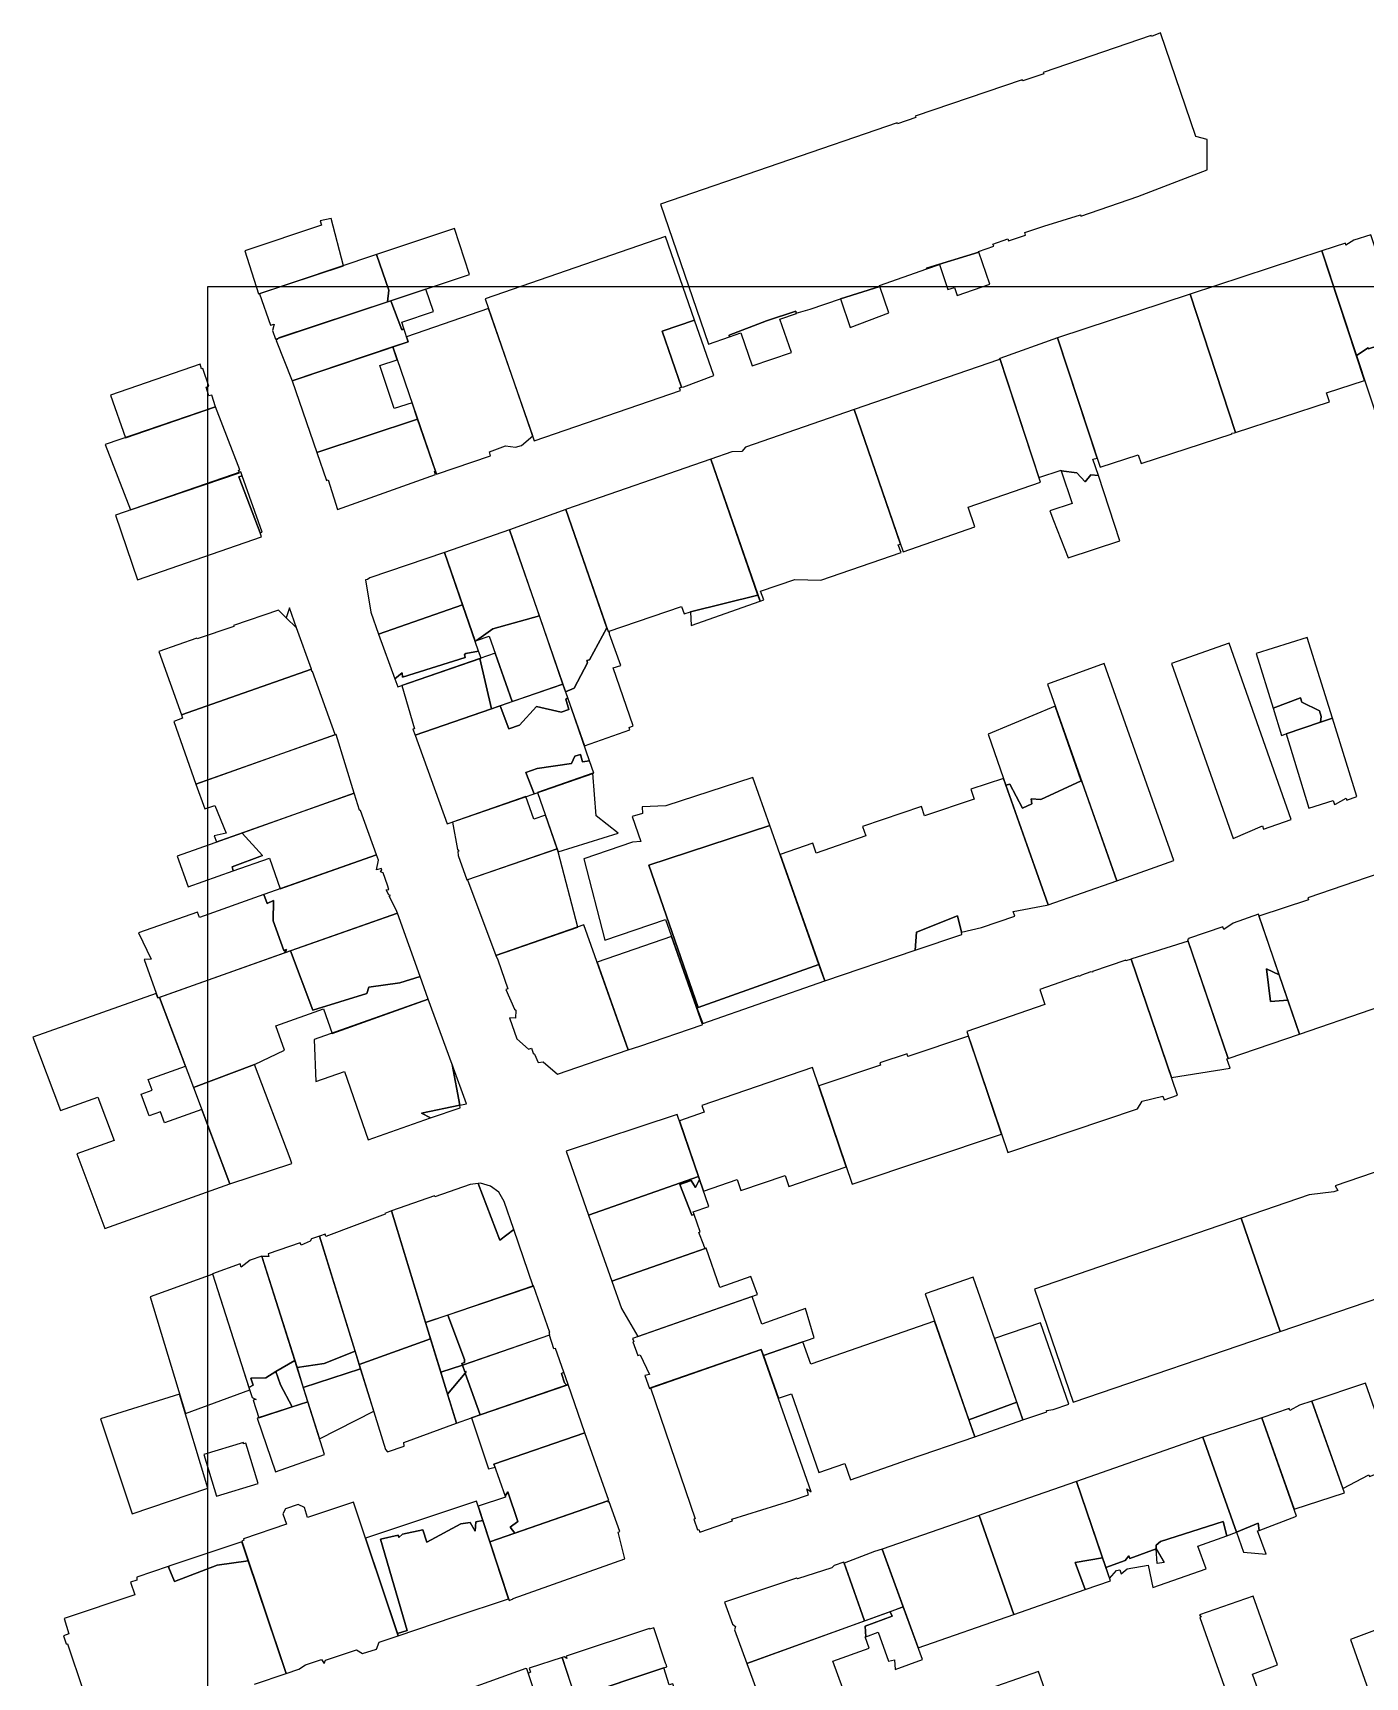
# Model space of a CAD drawing. Header units: metres. Extents: x -20 to 432, y -24 to 322.
# Drawn here: x -15 to 99.3, y 180.8 to 321.8 of the extents above; entities that cross this region are included whole.
import ezdxf

# ---------------------------------------------------------------- set-up
doc = ezdxf.new("R2010")
doc.units = ezdxf.units.M

msp = doc.modelspace()

# ---------------------------------------------------------------- linework, layer by layer
for points in [[(61.6719, 301.5938), (66.1484, 302.9688), (66.125, 303.0313), (67.4297, 303.5), (67.3672, 303.6563), (68.6484, 304.125), (68.7109, 303.9375), (70.1641, 304.4375), (70.0938, 304.6563), (71.7422, 305.2188), (74.8672, 306.1875), (74.8906, 306.0625), (79.7969, 307.75), (84.6094, 309.5938), (85.75, 310.0313), (85.7344, 312.625), (84.7656, 312.9063), (81.7266, 321.7813), (80.9531, 321.4688), (80.9297, 321.5625), (71.6875, 318.375), (71.7188, 318.2813), (69.9219, 317.6563), (69.8672, 317.75), (60.6953, 314.625), (60.7656, 314.5313), (59.1797, 313.9688), (59.1406, 314.0625), (38.8594, 307.0938), (42.9844, 295.0938), (44.7734, 295.7188), (44.7344, 295.8438), (47.9375, 297.0938), (50.4531, 297.9063), (50.5, 297.75), (51.6797, 298.0938), (54.2813, 298.9688), (57.6641, 300.0313), (57.6328, 300.125), (61.6953, 301.5313), (61.6719, 301.5938)], [(10.6094, 305.875), (9.6719, 305.6563), (9.7969, 305.2813), (3.2109, 303.0938), (4.3984, 299.4063), (11.6641, 301.8125), (10.6094, 305.875)], [(21.1797, 305), (14.5156, 302.7813), (15.5703, 299.7188), (15.4453, 298.7188), (22.4844, 301.0625), (21.1797, 305)], [(40.5, 291.3438), (40.6641, 291.4063), (39.0078, 296.1875), (41.7813, 297.1563), (39.2969, 304.3125), (23.8281, 298.9688), (28.0391, 286.7813), (40.5625, 291.125), (40.5, 291.3438)], [(99.5469, 294.7813), (99.5625, 294.6875), (102.6797, 295.6875), (99.7813, 304.4688), (98.3281, 304), (97.6406, 303.5625), (97.5859, 303.75), (95.5781, 303.0938), (98.5313, 294.125), (99.5469, 294.7813)], [(5.7266, 296.8125), (5.5859, 296.25), (5.8516, 295.5), (15.4453, 298.7188), (15.5703, 299.7188), (14.5156, 302.7813), (4.4688, 299.4063), (5.4219, 296.7188), (5.7266, 296.8125)], [(66.1484, 302.9688), (61.6719, 301.5938), (61.6953, 301.5313), (62.7813, 301.9063), (63.5, 299.7813), (64.0703, 299.9375), (64.3047, 299.25), (67.1016, 300.2188), (66.1484, 302.9688)], [(84.2734, 299.375), (88.1719, 287.5), (96.2188, 290.125), (95.9688, 290.9063), (99.2422, 291.9688), (95.5781, 303.0938), (84.2734, 299.375)], [(0, 0), (400, 0), (400, 300), (0, 300)], [(16.6797, 296.3125), (16.8359, 296.4375), (16.6641, 296.9688), (19.3828, 297.875), (18.7422, 299.8125), (15.7422, 298.8125), (16.6797, 296.3125)], [(55.1328, 296.5), (58.4297, 297.7813), (57.6641, 300.0313), (54.2813, 298.9688), (55.1328, 296.5)], [(87.8516, 287.4375), (88.0703, 287.4688), (88.1719, 287.5), (84.2734, 299.375), (72.9063, 295.625), (76.5625, 284.5313), (79.8203, 285.5938), (80.0703, 284.8438), (87.8672, 287.4063), (87.8516, 287.4375)], [(16.8359, 296.4375), (16.6797, 296.3125), (15.7422, 298.8125), (6.1406, 295.625), (5.8984, 295.4063), (7.2813, 291.9375), (17.2344, 295.2813), (16.8359, 296.4375)], [(19.6641, 283.9375), (24.2891, 285.5), (24.1953, 285.8438), (25.5703, 286.375), (26.4297, 286.25), (26.9453, 286.4063), (27.8984, 287.2188), (24.1094, 298.1563), (17.0781, 295.7188), (17.2344, 295.2813), (15.9141, 294.8438), (19.6641, 283.9375)], [(50.5156, 297.7188), (50.5, 297.75), (50.4531, 297.9063), (47.9375, 297.0938), (44.7344, 295.8438), (44.7734, 295.7188), (45.7578, 296.0625), (46.7266, 293.2188), (50.0781, 294.375), (49.0938, 297.2188), (50.5156, 297.7188)], [(43.4219, 292.4063), (41.7813, 297.1563), (39.0078, 296.1875), (40.6641, 291.4063), (40.8516, 291.4375), (43.4219, 292.4063)], [(16.0234, 289.5625), (14.7891, 293.25), (16.2734, 293.75), (15.9141, 294.8438), (7.2813, 291.9375), (9.3984, 285.7813), (18.0313, 288.6563), (17.5547, 290.0625), (16.0234, 289.5625)], [(74.5703, 284.0625), (75.2813, 283.2813), (75.7656, 283.875), (76.4063, 283.8125), (75.9453, 285.2188), (76.2969, 285.3125), (72.9063, 295.625), (67.9609, 293.8438), (71.3047, 283.6563), (73.2031, 284.2813), (73.2266, 284.2188), (74.5703, 284.0625)], [(101.7734, 285.125), (101.2031, 286.9375), (105.3438, 287.625), (102.6797, 295.6875), (99.5625, 294.6875), (99.5469, 294.7813), (98.5313, 294.125), (101.5313, 285.0313), (101.7734, 285.125)], [(-0.3828, 293), (-0.5, 292.9688), (-0.6172, 293.375), (-8.2969, 290.7188), (-7.0312, 287.0625), (0.7031, 289.7188), (0.375, 290.7188), (0.1172, 290.6563), (-0.0937, 291.4063), (0.1172, 291.4688), (-0.3828, 293)], [(55.4609, 289.4688), (59.6797, 277.2813), (65.8203, 279.4063), (65.2344, 281.0938), (71.4375, 283.25), (67.9609, 293.8438), (67.8359, 293.75), (55.4609, 289.4688)], [(2.7578, 284.0625), (2.6719, 284.2813), (2.7969, 284.3125), (0.7031, 289.7188), (-8.75, 286.4688), (-6.5781, 280.875), (2.7578, 284.0625)], [(59.4844, 277.2188), (59.2422, 277.875), (59.4453, 277.9375), (55.4609, 289.4688), (46.1563, 286.25), (45.8359, 285.875), (44.9766, 285.8438), (43.1797, 285.2188), (47.3984, 273.0313), (47.7188, 273.1563), (47.4453, 273.9063), (50.375, 274.9063), (52.6016, 274.8438), (59.4844, 277.2188)], [(10.3594, 283.4375), (11.1484, 280.9063), (19.5625, 283.9063), (19.4766, 284.1563), (19.5703, 284.1875), (18.0313, 288.6563), (9.3984, 285.7813), (10.2188, 283.4063), (10.3594, 283.4375)], [(40.8828, 271.9688), (41.4219, 272.125), (47.2109, 273.5625), (43.1797, 285.2188), (30.7969, 280.9375), (30.75, 280.9063), (34.375, 270.4375), (40.6641, 272.5938), (40.8828, 271.9688)], [(-5.9766, 274.875), (4.6406, 278.5625), (4.5156, 278.9063), (2.7031, 283.7188), (2.9922, 283.7813), (2.875, 284.125), (-7.8906, 280.4063), (-5.9766, 274.875)], [(4.6953, 278.9688), (2.9922, 283.7813), (2.7031, 283.7188), (4.5156, 278.9063), (4.6953, 278.9688)], [(75.2813, 283.2813), (74.5703, 284.0625), (73.2266, 284.2188), (74.1484, 281.4063), (72.2422, 280.7813), (72.5703, 279.9688), (73.8125, 276.75), (78.2422, 278.2188), (76.4063, 283.8125), (75.7656, 283.875), (75.2813, 283.2813)], [(32.6094, 267.75), (32.5313, 267.9688), (32.7656, 268), (34.2578, 270.75), (30.75, 280.9063), (25.9219, 279.1563), (30.7188, 265.2813), (31.4453, 265.5938), (32.6094, 267.75)], [(24.4688, 270.6563), (28.4766, 271.7813), (25.9219, 279.1563), (20.3281, 277.2188), (22.9688, 269.625), (23.0703, 269.6563), (24.4688, 270.6563)], [(14.0156, 272.0938), (14.6875, 270.2188), (21.8906, 272.7188), (20.3281, 277.2188), (13.9297, 275.0313), (13.7188, 274.9063), (13.5625, 274.875), (14.0156, 272.0938)], [(7.6563, 270.75), (6.75, 271.625), (6.0938, 272.2813), (2.2422, 270.9688), (2.2813, 270.875), (-0.8594, 269.8125), (-0.8906, 269.875), (-4.1484, 268.7188), (-2.2266, 263.2813), (8.9297, 267.2188), (7.6563, 270.75)], [(7.6563, 270.75), (7.0313, 272.4688), (6.75, 271.625), (7.6563, 270.75)], [(22.0547, 268.4688), (22.1563, 268.5625), (23.2656, 268.75), (21.8906, 272.7188), (14.6875, 270.2188), (16.0781, 266.375), (16.6953, 266.9063), (16.7422, 266.5313), (22.1172, 268.2188), (22.0547, 268.4688)], [(41.4219, 272.125), (41.4844, 270.9688), (47.3984, 273.0313), (47.2109, 273.5625), (41.4219, 272.125)], [(28.4766, 271.7813), (24.4688, 270.6563), (23.0703, 269.6563), (24.1797, 270.0313), (26.125, 264.4375), (30.4922, 265.9375), (28.4766, 271.7813)], [(30.7188, 265.2813), (32.3281, 260.625), (36.2422, 262), (36.1719, 262.2188), (36.5156, 262.3438), (34.7891, 267.3125), (35.4453, 267.5313), (34.4766, 270.2188), (34.4766, 270.3438), (34.4375, 270.4375), (34.3906, 270.4375), (34.2578, 270.75), (32.7656, 268), (32.5313, 267.9688), (32.6094, 267.75), (31.4453, 265.5938), (30.7188, 265.2813)], [(87.9688, 252.6875), (90.4766, 253.7813), (90.5703, 253.5), (92.9531, 254.3125), (87.6172, 269.4375), (82.6797, 267.6875), (87.9688, 252.6875)], [(96.4766, 263), (94.3203, 269.9375), (89.9297, 268.5625), (91.3906, 263.875), (93.7422, 264.75), (93.8594, 264.375), (95.3672, 263.625), (95.5156, 263.1563), (95.4531, 262.6563), (96.4766, 263)], [(22.1563, 268.5625), (22.0547, 268.4688), (22.1172, 268.2188), (16.7422, 266.5313), (16.6953, 266.9063), (16.0781, 266.375), (16.3281, 265.6875), (23.4688, 268.1563), (23.2656, 268.75), (22.1563, 268.5625)], [(17.75, 262.0938), (17.6328, 262.0625), (17.8203, 261.5625), (24.3672, 263.8125), (23.3672, 268.125), (16.6719, 265.8125), (17.75, 262.0938)], [(24.3672, 263.8125), (26.125, 264.4375), (24.6797, 268.5938), (23.3672, 268.125), (24.3672, 263.8125)], [(10.9688, 261.5938), (9.0078, 267), (8.9531, 267), (8.9297, 267.2188), (-2.2266, 263.2813), (-2.1328, 263), (-2.8828, 262.7188), (-0.9766, 257.3438), (10.9688, 261.5938)], [(77.9922, 249.0625), (82.875, 250.8125), (76.9141, 267.6875), (72.0313, 265.9375), (77.9922, 249.0625)], [(26.7656, 262.4063), (28.2266, 264), (30.3438, 263.5313), (30.9922, 263.75), (30.75, 264.625), (30.9063, 264.75), (30.4922, 265.9375), (25.1016, 264.0625), (25.8594, 262.0938), (26.7656, 262.4063)], [(28.2266, 264), (26.7656, 262.4063), (25.8594, 262.0938), (25.1016, 264.0625), (17.8203, 261.5625), (20.5547, 253.9375), (28.0234, 256.5313), (27.3125, 258.3438), (28.2813, 258.6875), (31.2344, 259.125), (31.5156, 259.75), (32.0078, 259.9063), (32.1797, 259.25), (32.7813, 259.3438), (30.9063, 264.75), (30.75, 264.625), (30.9922, 263.75), (30.3438, 263.5313), (28.2266, 264)], [(74.9219, 257.625), (72.7109, 264.0313), (66.9531, 261.625), (68.2734, 257.8438), (68.4844, 257.25), (68.8047, 257.3438), (69.8906, 255.2813), (70.6953, 255.6563), (70.6563, 256.0938), (71.4844, 256.0313), (74.9219, 257.625)], [(92.5234, 261.6563), (95.4531, 262.6563), (95.5156, 263.1563), (95.3672, 263.625), (93.8594, 264.375), (93.7422, 264.75), (91.3906, 263.875), (92.125, 261.5313), (92.5234, 261.6563)], [(96.5391, 255.9375), (96.6563, 255.5938), (96.7422, 255.625), (97.6641, 256.1563), (97.7266, 255.9688), (98.5781, 256.2813), (96.4766, 263), (95.4531, 262.6563), (92.5234, 261.6563), (94.4609, 255.2813), (96.5391, 255.9375)], [(0.6328, 255.5313), (1.6094, 253.1563), (0.5938, 252.9063), (0.7734, 252.4063), (12.5859, 256.5625), (11.0469, 261.5938), (-0.9766, 257.3438), (-0.2266, 255.2188), (0.6328, 255.5313)], [(33.1406, 258.2813), (32.7813, 259.3438), (32.1797, 259.25), (32.0078, 259.9063), (31.5156, 259.75), (31.2344, 259.125), (28.2813, 258.6875), (27.3125, 258.3438), (28.0234, 256.5313), (33.1406, 258.2813)], [(33.3516, 254.625), (33.0547, 258.2813), (28.3203, 256.625), (30.0859, 251.5313), (35.2188, 253.1563), (33.3516, 254.625)], [(42.0781, 238.1875), (37.8594, 250.4063), (48.2266, 253.8125), (46.7813, 257.9063), (39.3047, 255.5), (37.2734, 255.4063), (37.3125, 254.8438), (36.4297, 254.5625), (37.1641, 252.4375), (36.4609, 252.375), (32.2891, 250.9375), (34.0938, 243.9688), (39.2734, 245.75), (41.9609, 238.1563), (42.0781, 238.1875)], [(66.3984, 245.0625), (69.2344, 246.0313), (69.1016, 246.4375), (71.9844, 246.9688), (72.1016, 247), (68.2734, 257.8438), (65.4844, 256.9063), (65.7656, 256.0625), (61.5078, 254.625), (61.2266, 255.4375), (56.1875, 253.7188), (56.4766, 252.9063), (52.2109, 251.4375), (51.9297, 252.2813), (49.1094, 251.3125), (52.9375, 240.4688), (60.7109, 243.125), (60.8047, 244.6563), (64.3281, 246.0625), (64.6641, 244.6563), (66.3984, 245.0625)], [(75.0078, 257.5313), (74.9219, 257.625), (71.4844, 256.0313), (70.6563, 256.0938), (70.6953, 255.6563), (69.8906, 255.2813), (68.8047, 257.3438), (68.4844, 257.25), (72.1016, 247), (77.9922, 249.0625), (75.0078, 257.5313)], [(2.2266, 249.9063), (5.3203, 251), (6.2578, 248.375), (14.5156, 251.2813), (13.125, 255.0938), (13.0547, 255.125), (12.6094, 256.5), (12.5859, 256.5625), (2.9766, 253.1563), (4.7188, 251.2188), (2.1328, 250.25), (2.2266, 249.9063)], [(21.4766, 251.5625), (21.5078, 251.2188), (22.2422, 249.1563), (29.9844, 251.8125), (28.9922, 254.6875), (27.9844, 254.3438), (27.3203, 256.2813), (21.0156, 254.0938), (21.4453, 251.75), (21.5547, 251.5938), (21.4766, 251.5625)], [(2.1328, 250.25), (4.7188, 251.2188), (2.9766, 253.1563), (-2.6016, 251.1875), (-1.6562, 248.5313), (2.2266, 249.9063), (2.1328, 250.25)], [(37.8594, 250.4063), (42.0781, 238.1875), (52.4453, 241.875), (48.2266, 253.8125), (37.8594, 250.4063)], [(15.4375, 248.6875), (15.0625, 249.75), (14.8438, 249.8438), (14.9688, 250), (14.9219, 250.125), (14.4922, 250), (14.6719, 250.8438), (14.5156, 251.2813), (4.8516, 247.875), (5.1172, 247.125), (5.6797, 247.375), (5.6563, 245.625), (6.5547, 243.0938), (6.7891, 243.1563), (6.625, 242.875), (16.2969, 246.2813), (16.1875, 246.5625), (15.5938, 247.75), (15.7031, 247.8125), (15.5547, 247.8438), (15.3359, 248.2813), (15.5547, 248.3125), (15.4375, 248.6875)], [(31.7813, 245.0938), (30.0859, 251.5313), (29.9844, 251.8125), (22.2969, 249.1563), (24.7422, 242.6563), (31.7813, 245.0938)], [(100.5781, 249.7188), (99.4453, 249.3438), (94.3594, 247.5938), (94.4375, 247.4375), (90.1719, 246.0313), (93.6563, 235.9063), (112.0781, 242.25), (108.5938, 252.4063), (108.5547, 252.4063), (102.1641, 250.25), (100.7266, 249.5313), (100.5781, 249.7188)], [(-5.9141, 244.5938), (-4.8203, 242.3438), (-5.4219, 242.3125), (-4.2578, 239.0313), (6.625, 242.875), (6.7891, 243.1563), (6.5547, 243.0938), (5.6563, 245.625), (5.6797, 247.375), (5.1172, 247.125), (4.8516, 247.875), (-0.6797, 245.9063), (-0.8516, 246.375), (-5.9141, 244.5938)], [(16.2969, 246.2813), (7.125, 243.0625), (9.0313, 237.9688), (13.6641, 239.4063), (13.8438, 239.9375), (16.4922, 240.3125), (18.2422, 240.8438), (16.2969, 246.2813)], [(64.7031, 244.4688), (64.6641, 244.6563), (64.3281, 246.0625), (60.8047, 244.6563), (60.7109, 243.125), (64.7031, 244.4688)], [(90.125, 246.1875), (87.9609, 245.4375), (87.1719, 244.875), (87.0859, 245.125), (84.1328, 244.125), (84.1484, 244.0625), (84.0469, 244.0313), (87.5313, 233.8125), (93.6563, 235.9063), (92.6641, 238.8125), (91.1797, 238.7188), (90.8203, 241.5), (91.9063, 241), (90.125, 246.1875)], [(26.3516, 238.0625), (26.4453, 237.9688), (26.4219, 237.2813), (25.9219, 237.3125), (26.5469, 235.5), (27.5469, 234.625), (27.8047, 234.7188), (27.9531, 234.2813), (28.0547, 234.1875), (28.3672, 233.4688), (28.8047, 233.5313), (30.0391, 232.4688), (36.0781, 234.5625), (32.2891, 245.2813), (24.7422, 242.6563), (24.8984, 242.2813), (25.7578, 239.7813), (25.6094, 239.75), (26.3516, 238.0625)], [(42.4531, 236.75), (39.7891, 244.2813), (33.4141, 242.0938), (36.0781, 234.5625), (37.0781, 234.875), (42.4219, 236.7188), (42.4531, 236.75)], [(5.8828, 236.625), (9.9531, 238.0938), (10.7031, 235.9688), (18.9453, 238.9063), (18.2422, 240.8438), (16.4922, 240.3125), (13.8438, 239.9375), (13.6641, 239.4063), (9.0313, 237.9688), (7.125, 243.0625), (-4.1016, 239.0625), (-1.1797, 231.3438), (4.0469, 233.3125), (6.625, 234.5313), (5.8828, 236.625)], [(82.6797, 232.1875), (87.6953, 233), (87.4297, 233.7813), (87.5313, 233.8125), (84.0938, 243.875), (79.2813, 242.375), (79.2109, 242.3438), (82.6797, 232.1875)], [(42.0781, 238.1875), (41.9609, 238.1563), (42.4844, 236.8125), (52.9375, 240.4688), (52.4453, 241.875), (42.0781, 238.1875)], [(74.7266, 240.9063), (71.3828, 239.75), (71.8281, 238.4375), (65.1172, 236.125), (68.6563, 225.75), (79.75, 229.5), (80.1563, 230.1563), (81.9375, 230.5938), (82.0391, 230.2813), (83.1953, 230.6875), (79.2109, 242.3438), (78.7734, 242.1875), (78.75, 242.25), (75.9063, 241.2813), (75.8906, 241.2188), (75.7656, 241.25), (74.9688, 240.9688), (74.7578, 240.8438), (74.7266, 240.9063)], [(91.9063, 241), (90.8203, 241.5), (91.1797, 238.7188), (92.6641, 238.8125), (91.9063, 241)], [(-5.0781, 232.0313), (-1.875, 233.1563), (-4.1016, 239.0625), (-4.2578, 239.0313), (-4.3906, 239.4063), (-14.9609, 235.6563), (-12.5937, 229.375), (-9.3906, 230.5), (-7.9844, 226.7813), (-11.1953, 225.6563), (-8.7812, 219.25), (1.9375, 223.0625), (-0.4766, 229.4375), (-3.6797, 228.3125), (-4.0312, 229.25), (-4.9766, 228.9063), (-5.6719, 230.75), (-4.7266, 231.0938), (-5.0781, 232.0313)], [(13.7813, 226.8438), (19.125, 228.7188), (18.3594, 229.125), (21.6484, 229.8125), (20.9922, 233.3125), (18.9453, 238.9063), (9.1484, 235.4375), (9.2891, 231.8438), (11.75, 232.7188), (13.7813, 226.8438)], [(68.1094, 227.3438), (65.2578, 235.75), (60.0781, 234), (60.0078, 234.2188), (57.6641, 233.4375), (57.7344, 233.25), (52.4297, 231.4688), (55.2891, 223.0313), (68.1094, 227.3438)], [(7.1094, 225.25), (4.0469, 233.3125), (-1.1797, 231.3438), (1.9375, 223.0625), (7.2422, 224.8125), (7.1094, 225.25)], [(21.6484, 229.8125), (22.2266, 229.9375), (20.9922, 233.3125), (21.6484, 229.8125)], [(54.7813, 224.5313), (51.8984, 233.0625), (42.3906, 229.7813), (42.5938, 229.2188), (40.4766, 228.4688), (42.5469, 222.4375), (45.4375, 223.4375), (45.7578, 222.5), (49.5469, 223.7813), (49.8672, 222.8438), (54.7813, 224.5313)], [(19.125, 228.7188), (21.6875, 229.5938), (21.6484, 229.8125), (18.3594, 229.125), (19.125, 228.7188)], [(40.2813, 229.0313), (30.7734, 225.875), (32.6953, 220.375), (42.1172, 223.6875), (40.2813, 229.0313)], [(100.2891, 214.3125), (109.2656, 216.5938), (109.3516, 216.3438), (109.6406, 216.4375), (109.6172, 216.5), (109.7266, 216.5313), (106.3984, 226.2188), (96.7266, 222.9063), (96.9531, 222.5), (96.5859, 222.375), (94.4844, 222.125), (88.6563, 220.125), (92, 210.4063), (100.6328, 213.3438), (100.4922, 213.7188), (100.2891, 214.3125)], [(25.0859, 218.25), (23.2344, 223.0938), (22.5313, 223), (19.5078, 221.9688), (19.4922, 222.0313), (15.8047, 220.75), (18.7188, 211.1875), (27.9297, 214.2813), (26.2734, 219.1563), (25.0859, 218.25)], [(23.2344, 223.0938), (25.0859, 218.25), (26.2734, 219.1563), (25.4453, 221.5625), (24.9922, 222.3438), (24.2891, 222.875), (23.4219, 223.125), (23.2344, 223.0938)], [(42.5859, 217.7813), (42.5781, 217.8125), (42.1328, 218.9063), (42.2734, 218.9688), (41.7578, 220.4375), (41.5547, 220.375), (40.5078, 223), (41.5, 223.3438), (41.8594, 222.75), (42.2031, 223.4375), (42.1172, 223.6875), (32.6953, 220.375), (34.6797, 214.7188), (42.6875, 217.5313), (42.5859, 217.7813)], [(43.0078, 221.125), (42.2031, 223.4375), (41.8594, 222.75), (41.5, 223.3438), (40.5078, 223), (41.5547, 220.375), (41.7578, 220.4375), (41.6719, 220.6563), (43.0078, 221.125)], [(19.1406, 209.7813), (15.8047, 220.75), (15.2188, 220.5313), (15.2578, 220.4688), (10.1484, 218.5625), (10.1016, 218.75), (9.6172, 218.5938), (13.0313, 207.5625), (19.1406, 209.7813)], [(70.9219, 214.0313), (74.25, 204.3438), (92, 210.4063), (88.6563, 220.125), (70.9219, 214.0313)], [(5.2578, 216.8438), (4.6641, 216.8438), (7.6875, 207.3125), (10.0234, 207.6563), (12.6719, 208.7188), (9.6172, 218.5938), (8.9219, 218.3438), (8.8281, 218.1563), (8.0313, 217.8125), (7.9688, 218), (5.2031, 217.0625), (5.2578, 216.8438)], [(35.5078, 212.375), (36.9219, 209.9688), (47.1641, 213.5938), (46.6172, 215.125), (43.9453, 214.1875), (42.7656, 217.5625), (34.6797, 214.7188), (35.5078, 212.375)], [(2.8281, 216.2188), (0.4531, 215.3438), (3.5703, 205.5938), (3.9219, 205.8125), (3.7422, 206.4063), (5.0156, 206.4375), (5.8828, 206.9688), (7.4922, 207.9063), (4.6641, 216.875), (3.6641, 216.5313), (2.8984, 215.9375), (2.8281, 216.2188)], [(-1.8828, 203.375), (3.6406, 205.4063), (0.4609, 215.3125), (-4.8906, 213.375), (-1.8828, 203.375)], [(69.4063, 204.3438), (65.6797, 215.0625), (61.5547, 213.625), (65.2969, 202.8438), (69.4063, 204.3438)], [(27.9688, 214.3125), (20.6172, 211.8125), (22.0625, 208), (22.0547, 207.75), (21.8203, 207.6563), (21.8828, 207.5313), (29.375, 210.125), (29.3125, 210.3125), (29.3594, 210.3125), (27.9688, 214.3125)], [(47.4922, 208.875), (47.6797, 208.3438), (52.0469, 209.875), (51.3047, 212.375), (47.5469, 211.0313), (46.7109, 213.4063), (36.4609, 209.8125), (36.5781, 209.5625), (36.4922, 209.5313), (36.9141, 208.3438), (37.125, 208.4063), (37.9219, 206.7188), (37.5234, 206.625), (37.9063, 205.5313), (47.4922, 208.875)], [(20.6172, 211.8125), (18.7188, 211.1875), (20.0234, 206.9063), (21.8828, 207.5313), (21.8203, 207.6563), (22.0547, 207.75), (22.0625, 208), (20.6172, 211.8125)], [(52.4453, 198.3125), (54.6797, 199.0938), (55.1563, 197.6875), (60.125, 199.4375), (65.8125, 201.375), (62.3672, 211.2813), (51.7422, 207.5938), (51.0625, 209.5313), (47.6797, 208.3438), (48.9688, 204.6875), (50.0859, 205.0625), (52.4453, 198.3125)], [(71.9688, 203.625), (72.5234, 203.7188), (73.8672, 204.1875), (71.4375, 211.1563), (67.5078, 209.8125), (69.9375, 202.8438), (71.9922, 203.5313), (71.9688, 203.625)], [(13.1406, 207.2188), (12.6719, 208.7188), (10.0234, 207.6563), (7.6875, 207.3125), (8.2266, 205.5938), (13.1406, 207.2188)], [(13.0313, 207.5625), (15.2891, 200.2813), (15.4531, 200.0938), (16.8828, 200.5625), (16.8594, 200.875), (21.3516, 202.5313), (19.1406, 209.7813), (13.0313, 207.5625)], [(23.3984, 203.25), (30.8125, 205.8125), (30.6406, 206), (30.3828, 206.8125), (30.5625, 206.9063), (29.8516, 208.9375), (29.7109, 208.9063), (29.3281, 210.0938), (21.8672, 207.5313), (22.0781, 206.9375), (22.1953, 206.9688), (22.1094, 206.8438), (23.3984, 203.25)], [(50.125, 195.9063), (51.5547, 196.4063), (51.3984, 196.9063), (51.7734, 196.6563), (47.4922, 208.875), (38, 205.5625), (41.8281, 194.3438), (41.7109, 194.3125), (42.0234, 193.4063), (42.1484, 193.4375), (42.2344, 193.1875), (45.0234, 194.1563), (44.9688, 194.3125), (50.125, 195.9063)], [(6.2656, 205.8438), (7.2656, 203.9375), (8.6094, 204.375), (7.4922, 207.9063), (5.8828, 206.9688), (6.2656, 205.8438)], [(22.1094, 206.8438), (22.1953, 206.9688), (22.0781, 206.9375), (21.8672, 207.5313), (20.0234, 206.9063), (20.5938, 205.0313), (22.1094, 206.8438)], [(7.2656, 203.9375), (6.2656, 205.8438), (5.8828, 206.9688), (5.0156, 206.4375), (3.7422, 206.4063), (3.9219, 205.8125), (3.5703, 205.5938), (3.8438, 204.75), (4.1719, 204.5625), (3.9219, 204.5313), (4.4063, 203), (7.2656, 203.9375)], [(14.2734, 203.5625), (13.1406, 207.2188), (8.2266, 205.5938), (9.6172, 201.1875), (14.2734, 203.5625)], [(20.5938, 205.0313), (21.3516, 202.5313), (22.6563, 203), (23.3984, 203.25), (22.1094, 206.8438), (20.5938, 205.0313)], [(30.9297, 205.875), (30.5625, 206.9063), (30.3828, 206.8125), (30.6406, 206), (30.8125, 205.8125), (30.9297, 205.875)], [(99.6016, 198.125), (99.6563, 197.9688), (101.8438, 198.8125), (99.3203, 205.9688), (94.7188, 204.4375), (97.3672, 196.9375), (99.6016, 198.125)], [(0.0547, 196.9688), (-2.3828, 205.0313), (-9.1641, 202.9063), (-6.4609, 194.7813), (0.0547, 196.9688)], [(22.6563, 203), (24.1172, 198.625), (24.6797, 198.7813), (24.5781, 199.0313), (32.3828, 201.7188), (30.9297, 205.875), (22.6563, 203)], [(5.8516, 198.375), (10.0391, 199.8438), (8.6094, 204.375), (4.2813, 202.9688), (5.8516, 198.375)], [(69.9375, 202.8438), (69.4063, 204.3438), (65.2969, 202.8438), (65.8125, 201.375), (69.9375, 202.8438)], [(92.8359, 203.625), (92.7734, 203.8125), (90.4219, 203), (93.1953, 195.1563), (97.5, 196.5625), (94.7188, 204.4375), (93.6484, 204.0938), (92.8359, 203.625)], [(25.5469, 196.2813), (25.7813, 196.6563), (26.625, 194.125), (25.9688, 193.625), (26.3594, 193.125), (34.4219, 195.9063), (32.3828, 201.7188), (24.5781, 199.0313), (25.5469, 196.2813)], [(85.375, 201.3438), (88.2422, 193.1875), (90.1016, 193.9688), (90.2031, 193.3438), (93.3984, 194.5625), (90.4219, 203), (85.375, 201.3438)], [(4.3594, 197.375), (3.2969, 200.8438), (3.1094, 200.7813), (3.0859, 200.875), (-0.3125, 199.8438), (0.7891, 196.2813), (4.3594, 197.375)], [(81.3672, 191.7813), (81.3516, 192.0938), (81.7422, 192.4063), (87.1094, 194.125), (87.4219, 192.875), (88.25, 193.1875), (85.375, 201.3438), (74.5234, 197.5313), (77.0469, 190.1563), (78.7031, 190.7813), (79.0234, 191.1563), (79.1016, 190.9375), (81.3672, 191.7813)], [(74.5234, 197.5313), (66.3828, 194.7188), (66.1953, 194.625), (69.1484, 186.125), (75.2813, 188.2813), (74.4063, 190.5938), (76.7578, 191), (74.5234, 197.5313)], [(25.7813, 196.6563), (25.5469, 196.2813), (25.5703, 196.1875), (23.2188, 195.4375), (24.2266, 192.375), (26.3594, 193.125), (25.9688, 193.625), (26.625, 194.125), (25.7813, 196.6563)], [(3.0859, 192.625), (3.1328, 192.5), (2.9453, 192.4375), (6.75, 181.0625), (7.8359, 181.4375), (8.4297, 181.8125), (9.7891, 182.2813), (10.0156, 181.9375), (10.1328, 182.2188), (12.7891, 183.0938), (13.3125, 182.7813), (14.4922, 183.1563), (14.7422, 183.75), (16.3594, 184.3125), (12.5234, 195.7813), (8.6016, 194.4688), (8.3203, 195.3125), (7.7813, 195.5625), (6.6953, 195.1875), (6.4766, 194.7813), (6.7813, 193.875), (3.0859, 192.625)], [(23.0234, 194.0938), (23.625, 194.1875), (23.0781, 195.8438), (13.5547, 192.6875), (16.2969, 184.5), (17.1484, 184.75), (14.8438, 192.5938), (16.3672, 192.9375), (16.4297, 192.75), (16.7344, 193.0313), (18.4688, 193.4063), (18.8203, 192.3438), (21.75, 193.9063), (22.5469, 194.0313), (22.9531, 193.2813), (23.0234, 194.0938)], [(35.2422, 193.1875), (35.3672, 193.25), (34.4688, 195.8125), (34.3828, 195.7813), (34.3438, 195.875), (24.2266, 192.375), (25.8828, 187.3438), (26.2266, 187.4688), (26.2188, 187.5), (35.7969, 190.9063), (35.2422, 193.1875)], [(66.1953, 194.625), (57.8672, 191.75), (60.9453, 183.2813), (69.1484, 186.125), (66.1953, 194.625)], [(23.625, 194.1875), (23.0234, 194.0938), (22.9531, 193.2813), (22.5469, 194.0313), (21.75, 193.9063), (18.8203, 192.3438), (18.4688, 193.4063), (16.7344, 193.0313), (16.4297, 192.75), (16.3672, 192.9375), (14.8438, 192.5938), (17.1484, 184.75), (16.2969, 184.5), (16.3594, 184.3125), (21.1563, 185.9375), (25.8359, 187.4688), (23.625, 194.1875)], [(81.3516, 192.0938), (81.3672, 191.7813), (82.0625, 190.5938), (81.4453, 190.5), (81.3672, 191.7813), (79.1016, 190.9375), (79.0234, 191.1563), (78.7031, 190.7813), (77.0469, 190.1563), (77.375, 189.2188), (77.9609, 189.9063), (78.2422, 189.9688), (78.3594, 189.625), (78.8828, 190.0625), (80.6797, 190.375), (81.0859, 188.4375), (85.6484, 190.0625), (84.9375, 192), (87.4219, 192.875), (87.1094, 194.125), (81.7422, 192.4063), (81.3516, 192.0938)], [(90.2031, 193.3438), (90.1016, 193.9688), (88.2422, 193.1875), (88.8516, 191.4688), (90.8047, 191.3125), (90.0625, 193.3125), (90.2031, 193.3438)], [(3.5078, 190.75), (2.9688, 192.375), (-3.2891, 190.2813), (-3.3125, 190.125), (-2.8125, 188.9688), (0.8516, 190.375), (3.5078, 190.75)], [(46.2578, 181.9375), (56.3516, 185.5938), (54.5703, 190.625), (53.75, 190.3438), (53.5469, 190.125), (50.6172, 189.1875), (50.5156, 189.25), (44.3594, 187.1875), (45.0391, 185.3125), (45.2891, 185.0938), (45.2109, 184.8125), (46.2578, 181.9375)], [(57.2188, 191.5313), (54.6016, 190.5313), (56.3516, 185.5938), (59.6719, 186.7813), (57.8672, 191.75), (57.2188, 191.5313)], [(77.4375, 189.0313), (76.7578, 191), (74.4063, 190.5938), (75.2813, 188.2813), (77.4375, 189.0313)], [(89.6797, 187.7188), (85.0703, 186.0938), (85.2344, 185.9063), (85.1172, 185.875), (88.3047, 176.8438), (90.3438, 176.8125), (89.9844, 177.7813), (90.625, 177.5313), (90.5938, 178.2813), (89.6172, 181.0313), (91.7656, 181.8125), (89.6797, 187.7188)], [(56.4141, 185.125), (58.7344, 186), (58.5547, 186.375), (46.2578, 181.9375), (47.9219, 177.4063), (54.4922, 179.7813), (53.6328, 182.125), (56.7422, 183.25), (56.3984, 184.2188), (56.4609, 184.2188), (56.4141, 185.125)], [(58.7344, 186), (56.4141, 185.125), (56.4609, 184.2188), (57.5234, 184.625), (58.4219, 182.125), (58.9375, 182.25), (58.9688, 181.4063), (61.3203, 182.2813), (59.6719, 186.7813), (58.5547, 186.375), (58.7344, 186)], [(109.3047, 185.7813), (105.2578, 184.375), (103.1953, 186.3438), (102.8203, 186.125), (102.4531, 186.6875), (101.7578, 186.4063), (102.0625, 185.5), (98.0234, 184), (102.3125, 171.8438), (113.0938, 175.6563), (109.3047, 185.7813)], [(37.9141, 184.9375), (30.7734, 182.5625), (30.8359, 182.375), (30.6094, 182.5), (30.4219, 182.4375), (31.5547, 179.0313), (39.4141, 181.6563), (39.375, 181.7813), (39.2813, 181.9688), (38.2969, 185), (37.9219, 184.875), (37.9141, 184.9375)], [(27.5234, 181.0625), (30.1094, 173.2813), (33.1328, 174.2813), (30.4219, 182.4375), (27.5938, 181.5313), (27.7109, 181.1875), (27.5234, 181.0625)], [(30.2266, 172.9375), (27.3906, 181.4688), (27.3125, 181.5), (22, 179.5938), (24.9219, 171.1563), (30.2266, 172.9375)], [(33.8203, 172.1875), (41.6563, 174.9063), (41.1875, 176.1875), (41.2813, 176.2188), (39.9141, 180.1875), (39.6094, 180.0938), (39.1484, 181.5625), (31.5547, 179.0313), (33.8203, 172.1875)], [(74.0234, 173.4375), (71.2734, 181.25), (67.6641, 180), (65.6563, 179.3125), (68.3516, 171.6563), (69.3828, 172.5), (74.0234, 173.4375)]]:
    msp.add_lwpolyline(points, close=True)
msp.add_lwpolyline([(4.0391, 180.1563), (6.75, 181.0625), (3.5078, 190.75), (0.8516, 190.375), (-2.8125, 188.9688), (-3.3125, 190.125), (-3.3672, 190.25), (-6.0469, 189.3438), (-6.0469, 189.0938), (-6.5781, 188.9063), (-6.2109, 187.8125), (-12.2812, 185.7813), (-11.8828, 184.4688), (-12.3359, 184.3125), (-12.1094, 183.625), (-11.9844, 183.625), (-11.9844, 183.625), (-9.3125, 175.625)])

doc.saveas('drawing.dxf')
